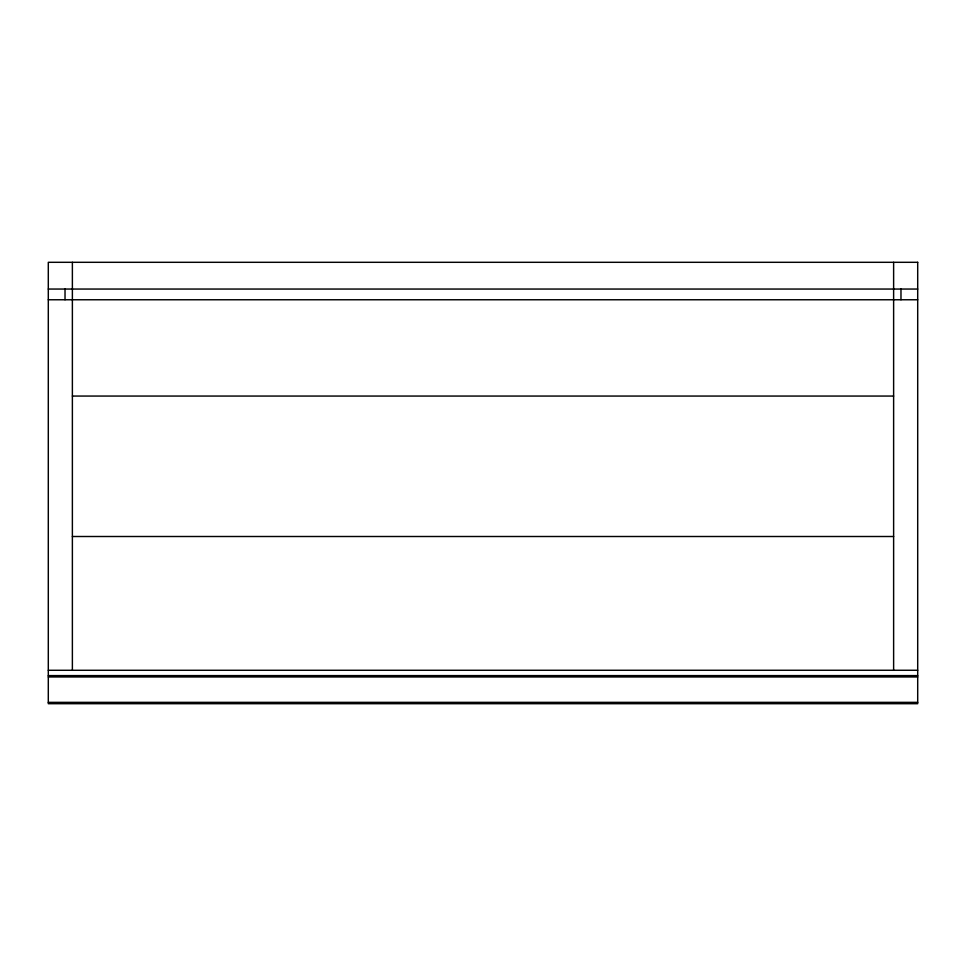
<?xml version="1.0" encoding="UTF-8"?>
<svg xmlns="http://www.w3.org/2000/svg" width="966" height="966" viewBox="0 0 966 966"><rect width="100%" height="100%" fill="white"/><g stroke="black" fill="none" stroke-linecap="round" stroke-linejoin="round"><path stroke-width="1.45" d="M48.3 289.051L917.7 289.051M48.3 299.762L917.7 299.762M72.378 396.06L893.622 396.06M72.378 536.504L893.622 536.504M48.3 670.283L917.7 670.259M48.3 675.608L917.7 675.608M48.3 676.949L917.7 676.949M48.3 702.354L917.7 702.354M900.976 289.051L900.976 299.762M893.622 262.305L893.622 670.259M72.378 262.305L72.378 670.259M65.024 289.051L65.024 299.762M917.7 262.305L48.3 262.305L48.3 703.695L917.7 703.695L917.7 262.305"/></g></svg>
